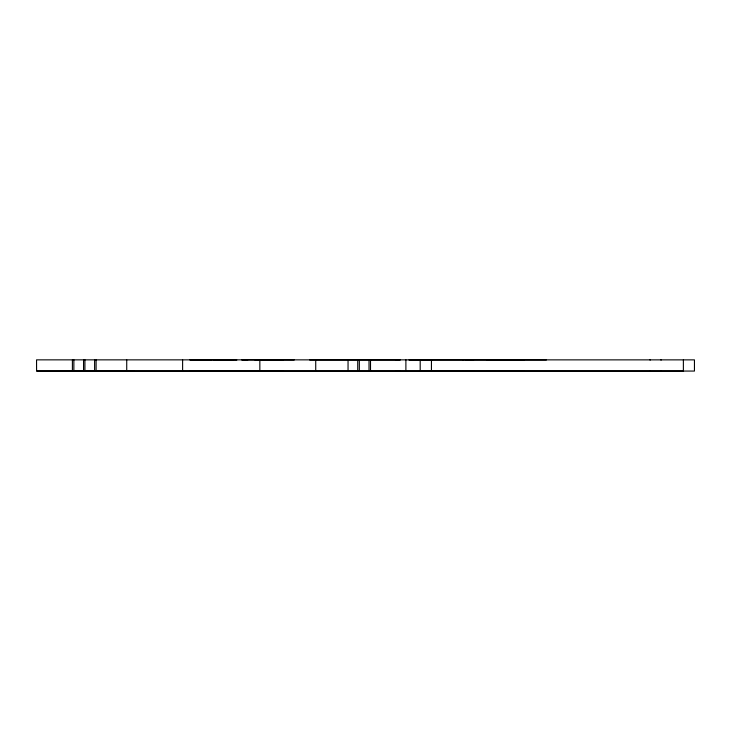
<?xml version="1.0" encoding="UTF-8"?>
<svg xmlns="http://www.w3.org/2000/svg" width="731" height="731" viewBox="0 0 731 731"><rect width="100%" height="100%" fill="white"/><g stroke="black" fill="none" stroke-linecap="round" stroke-linejoin="round"><path stroke-width="1.1" d="M420.188 359.853L420.188 371.037L694.45 371.065L694.45 359.871L36.55 359.853L36.587 371.092L432.56 371.065M431.436 371.037L431.445 359.853M505.413 371.11L498.706 371.11M505.413 359.935L498.706 359.926M512.87 371.11L523.981 371.11M512.87 359.935L523.981 359.935M683.375 371.074L683.375 359.89M247.663 360.017L241.477 359.826M247.654 371.193L242.528 370.992M494.768 359.908L486.599 359.826M494.768 371.083L486.672 371.001M502.891 359.908L514.067 359.853M502.891 371.083L514.067 371.028M683.558 371.083L36.961 371.037M395.617 359.862L400.286 359.853M395.617 371.046L400.296 371.028M466.195 359.954L471.193 359.944M466.204 371.129L473.907 371.12M213.945 359.935L214.539 359.944M218.889 360.008L219.748 360.017M225.459 359.944L224.865 359.944M494.055 359.835L503.531 359.835M213.936 371.147L215.481 371.156M225.459 371.156L223.914 371.156M218.889 371.193L222.882 371.193M235.437 371.202L189.859 371.028M494.019 371.001L495.517 371.019M502.17 371.01L503.531 371.01M283.025 359.963L255.11 360.017M462.769 359.899L463.326 359.899M473.569 359.899L473.012 359.899M282.97 371.037L255.037 371.001L283.016 371.147M462.769 371.074L463.326 371.074M473.569 371.074L473.012 371.074M215.49 359.935L236.826 360.017M294.209 359.981L247.069 359.826M309.679 359.972L399.848 359.972M408.995 359.972L546.395 359.944M649.859 359.908L650.453 359.908M661.363 359.917L660.769 359.917M134.294 371.028L61.377 371.028M216.714 371.147L253.511 371.202M260.163 371.193L283.052 371.202M649.859 371.083L650.453 371.092M661.363 371.092L660.769 371.092M432.56 359.88L409.881 359.853M242.528 359.816L247.599 359.89M211.561 359.835L189.868 359.844L233.226 360.017M216.723 359.944L222.681 359.944M261.223 360.017L265.993 360.017M405.888 359.853L405.888 371.037M370.507 359.853L370.507 371.065M369.018 359.853L369.018 371.065M359.332 359.853L359.332 371.065M357.733 359.853L357.733 371.019M348.047 359.853L348.047 371.019M315.728 359.853L315.728 371.037M259.843 359.853L259.843 371.037M182.613 359.853L182.613 371.037M126.728 359.853L126.728 371.046M96.099 359.853L96.099 371.019M94.61 359.853L94.61 371.019M84.924 359.853L84.924 371.019M83.553 359.853L83.553 371.092M73.868 359.853L73.868 371.092M72.396 359.853L72.396 371.092"/></g></svg>
